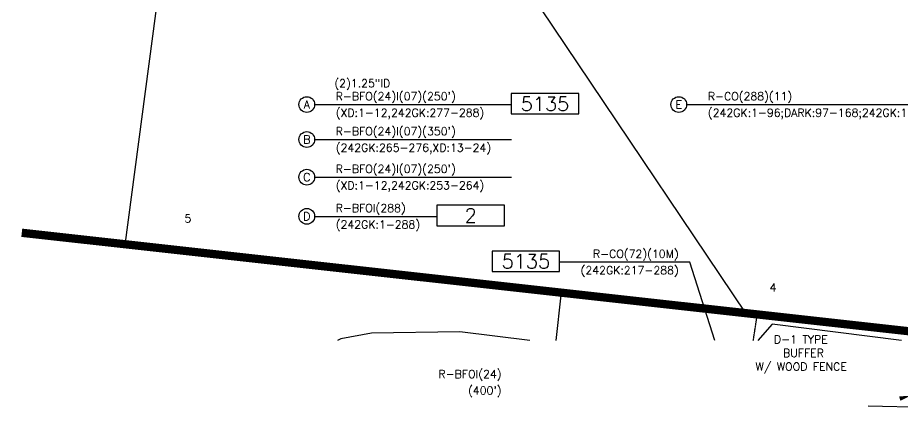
# Model space of a CAD drawing. Header units: inches. Extents: x 29 to 22121, y 36 to 12095.
# Drawn here: x 42 to 1059, y 1136 to 1584 of the extents above; entities that cross this region are included whole.
import ezdxf
from ezdxf.enums import TextEntityAlignment as Align

# ---------------------------------------------------------------- set-up
doc = ezdxf.new("R2010")
doc.units = ezdxf.units.IN
doc.header["$MEASUREMENT"] = 0
doc.linetypes.add('DASHED', pattern=[0.75, 0.5, -0.25])
for name, color, linetype in [('BSA', 141, 'Continuous'), ('ERTE', 7, 'Continuous'), ('PONFOEX', 142, 'Continuous'), ('PROPERTY', 6, 'Continuous'), ('PRTE', 3, 'Continuous'), ('ROADCL', 250, 'Continuous'), ('SSGEO', 7, 'Continuous')]:
    doc.layers.add(name, color=color, linetype=linetype)
doc.styles.add('SIMP1', font='simplex.shx', dxfattribs={"height": 102})
doc.styles.add('SIMP2', font='SIMPLEX.shx', dxfattribs={"height": 180})
doc.styles.add('Terramodel', font='TERRAMODEL.shx')
doc.linetypes.add('FENCE', pattern='A,0.32,-0.082,["#",Terramodel,S=0.08,R=0,X=-0.04,Y=-0.04],-0.082,0.32', length=0.804)

# ---------------------------------------------------------------- blocks, each defined once
blk = doc.blocks.new('ARROW')
blk.add_lwpolyline([(0, 0, 0, 0.048, 0), (0.12, 0, 0.048, 0.048, 0)], format="xyseb")
blk = doc.blocks.new('DSGPONE')
at = {"layer": 'PONFOEX', "color": 143, "style": 'SIMP1'}
for tag, p in [('FACILITY', (0, 0.0873)), ('EXCNT', (0, -0.0873)), ('COUNT', (0, -0.2313))]:
    blk.add_attdef(tag, text='', height=0.084, dxfattribs=at).set_placement(p, align=Align.MIDDLE_CENTER)
blk = doc.blocks.new('ROUTEF')
at = {"layer": 'ERTE', "style": 'SIMP2'}
blk.add_attdef('RTNO', text='', height=0.15, dxfattribs=at).set_placement((0, 0.1083), align=Align.MIDDLE)
at = {"layer": 'PRTE', "style": 'SIMP1'}
blk.add_attdef('PROUTE', text='', height=0.085, dxfattribs=at).set_placement((-0.0081, 0.3103), align=Align.MIDDLE)
blk = doc.blocks.new('rtboxf')
at = {"layer": 'ERTE', "color": 7}
blk.add_lwpolyline([(-0.0875, 0), (0.0875, 0), (0.0875, 0.2), (-0.0875, 0.2)], close=True, dxfattribs=at)

msp = doc.modelspace()

# ---------------------------------------------------------------- linework, layer by layer
at = {"layer": 'BSA', "const_width": 9.53, "flags": 128}
msp.add_lwpolyline([(46.4, 1336.6), (1161.5, 1212.9)], dxfattribs=at)
at = {"layer": 'PONFOEX', "color": 143, "linetype": 'Continuous'}
for points in [[(383.2, 1484), (394.7, 1484), (609.5, 1484)], [(811.2, 1484), (822.7, 1484), (1163.7, 1484)], [(383.2, 1443.8), (394.7, 1443.8), (609.5, 1443.8)], [(383.2, 1400.5), (394.7, 1400.5), (609.5, 1400.5)], [(383.2, 1355.5), (394.7, 1355.5), (524, 1355.5)], [(843.6, 1212.9), (814.8, 1302.9), (665, 1302.9)]]:
    msp.add_lwpolyline(points, dxfattribs=at)
for centre in [(374.2, 1484), (802.1, 1484), (374.2, 1443.8), (374.2, 1400.5), (374.2, 1355.5)]:
    msp.add_circle(centre, 9.03, dxfattribs=at)
at = {"layer": 'PROPERTY'}
for points in [[(686.5, 1530.8), (457, 1871.9)], [(193, 1530.8), (235.1, 1849.5)], [(165.1, 1319.6), (193, 1530.8)], [(879.3, 1244.2), (686.5, 1530.8)], [(46.4, 1336.6), (1161.5, 1212.9)]]:
    msp.add_lwpolyline(points, dxfattribs=at)
at = {"layer": 'PROPERTY', "flags": 128}
msp.add_lwpolyline([(666.4, 1264.8), (660.8, 1212.9)], dxfattribs=at)
at = {"layer": 'PROPERTY', "linetype": 'DASHED', "flags": 128}
msp.add_lwpolyline([(887.8, 1212.9), (892, 1240.2)], dxfattribs=at)
at = {"layer": 'ROADCL', "flags": 128}
msp.add_lwpolyline([(1020, 1137.8), (1086.1, 1136)], dxfattribs=at)
at = {"layer": 'SSGEO', "linetype": 'FENCE', "flags": 128}
for points in [[(1058.4, 1212.9), (909.3, 1231.5), (892.8, 1212.9)], [(630.9, 1212.9), (550.2, 1222.6), (448.5, 1221.3), (413.2, 1214.7), (409.5, 1212.9)]]:
    msp.add_lwpolyline(points, dxfattribs=at)

# ---------------------------------------------------------------- block references
at = {"layer": 'ERTE', "linetype": 'Continuous', "xscale": 442.826426893951, "yscale": 117.3444155686434, "zscale": 442.826426893951}
for p in [(648.2, 1473.2), (562.7, 1344.7), (626.2, 1292.1)]:
    msp.add_blockref('rtboxf', p, dxfattribs=at)
at = {"layer": 'ERTE', "linetype": 'Continuous', "xscale": 108.3172554992398, "yscale": 108.3172554992398, "zscale": 108.3172554992398}
for p, values in [((648.2, 1473.2), {'RTNO': '5135'}), ((562.7, 1344.7), {'RTNO': '2'}), ((626.2, 1292.1), {'RTNO': '5135'})]:
    msp.add_blockref('ROUTEF', p, dxfattribs=at).add_auto_attribs(values)
at = {"layer": 'PONFOEX', "color": 143, "linetype": 'Continuous'}
ref = msp.add_blockref('DSGPONE', (394.7, 1484), dxfattribs=dict(at, xscale=108.3172554992398, yscale=108.3172554992398, zscale=108.3172554992398))
ref.add_attrib('FACILITY', "R-BFO(24)I(07)(250')", (407.5, 1488.9), dxfattribs={"color": 143, "linetype": 'Continuous', "height": 9.207, "style": 'SIMP1'})
ref.add_attrib('EXCNT', '(XD:1-12,242GK:277-288)', (407.5, 1470), dxfattribs={"color": 143, "linetype": 'Continuous', "height": 9.207, "style": 'SIMP1'})
ref = msp.add_blockref('DSGPONE', (822.7, 1484), dxfattribs=dict(at, xscale=108.3172554992398, yscale=108.3172554992398, zscale=108.3172554992398))
ref.add_attrib('FACILITY', 'R-CO(288)(11)', (835.5, 1488.9), dxfattribs={"color": 143, "linetype": 'Continuous', "height": 9.207, "style": 'SIMP1'})
ref.add_attrib('EXCNT', '(242GK:1-96;DARK:97-168;242GK:169-288)', (835.5, 1470), dxfattribs={"color": 143, "linetype": 'Continuous', "height": 9.207, "style": 'SIMP1'})
ref = msp.add_blockref('DSGPONE', (394.7, 1443.8), dxfattribs=dict(at, xscale=108.3172554992398, yscale=108.3172554992398, zscale=108.3172554992398))
ref.add_attrib('FACILITY', "R-BFO(24)I(07)(350')", (407.5, 1448.7), dxfattribs={"color": 143, "linetype": 'Continuous', "height": 9.207, "style": 'SIMP1'})
ref.add_attrib('EXCNT', '(242GK:265-276,XD:13-24)', (407.5, 1429.8), dxfattribs={"color": 143, "linetype": 'Continuous', "height": 9.207, "style": 'SIMP1'})
ref = msp.add_blockref('DSGPONE', (394.7, 1400.5), dxfattribs=dict(at, xscale=108.3172554992398, yscale=108.3172554992398, zscale=108.3172554992398))
ref.add_attrib('FACILITY', "R-BFO(24)I(07)(250')", (407.5, 1405.4), dxfattribs={"color": 143, "linetype": 'Continuous', "height": 9.207, "style": 'SIMP1'})
ref.add_attrib('EXCNT', '(XD:1-12,242GK:253-264)', (407.5, 1386.5), dxfattribs={"color": 143, "linetype": 'Continuous', "height": 9.207, "style": 'SIMP1'})
ref = msp.add_blockref('DSGPONE', (394.7, 1355.5), dxfattribs=dict(at, xscale=108.3172554992398, yscale=108.3172554992398, zscale=108.3172554992398))
ref.add_attrib('FACILITY', 'R-BFOI(288)', (407.5, 1360.4), dxfattribs={"color": 143, "linetype": 'Continuous', "height": 9.207, "style": 'SIMP1'})
ref.add_attrib('EXCNT', '(242GK:1-288)', (407.5, 1341.5), dxfattribs={"color": 143, "linetype": 'Continuous', "height": 9.207, "style": 'SIMP1'})
ref = msp.add_blockref('DSGPONE', (814.8, 1302.9), dxfattribs=dict(at, xscale=108.3172554992398, yscale=108.3172554992398, zscale=108.3172554992398))
ref.add_attrib('FACILITY', 'R-CO(72)(10M)', dxfattribs={"color": 143, "height": 9.207, "style": 'SIMP1'}).set_placement((802, 1307.8), align=Align.RIGHT)
ref.add_attrib('EXCNT', '(242GK:217-288)', dxfattribs={"color": 143, "height": 9.207, "style": 'SIMP1'}).set_placement((802, 1288.9), align=Align.RIGHT)
ref = msp.add_blockref('DSGPONE', (611.1, 1164.7), dxfattribs=dict(at, xscale=108.3172554992398, yscale=108.3172554992398, zscale=108.3172554992398))
ref.add_attrib('FACILITY', 'R-BFOI(24)', dxfattribs={"color": 143, "height": 9.21, "style": 'SIMP1'}).set_placement((598.3, 1169.6), align=Align.RIGHT)
ref.add_attrib('EXCNT', "(400')", dxfattribs={"color": 143, "height": 9.21, "style": 'SIMP1'}).set_placement((598.3, 1150.7), align=Align.RIGHT)
at = {"layer": 'PONFOEX', "xscale": 108.3172554992398, "yscale": 108.3172554992398, "zscale": 108.3172554992398, "rotation": 194.7600657332148}
msp.add_blockref('ARROW', (1068.8, 1149.3), dxfattribs=at)

# ---------------------------------------------------------------- texts
at = {"layer": 'PONFOEX', "color": 143, "linetype": 'Continuous', "style": 'SIMP1'}
msp.add_text('(2)1.25"ID', height=9.21, dxfattribs=at).set_placement((405.9, 1503.8))
for s, p in [('A', (374.2, 1484)), ('E', (802.1, 1484)), ('B', (374.2, 1443.8)), ('C', (374.2, 1400.5)), ('D', (374.2, 1355.5))]:
    msp.add_text(s, height=9.21, dxfattribs=at).set_placement(p, align=Align.MIDDLE)
at = {"layer": 'PROPERTY', "style": 'SIMP1'}
for s, p in [('5', (237.5, 1353.1)), ('4', (910.5, 1273.7))]:
    msp.add_text(s, height=9.21, dxfattribs=at).set_placement(p, align=Align.MIDDLE)
at = {"layer": 'SSGEO', "linetype": 'FENCE', "style": 'SIMP1'}
for s, height, p in [('D-1 TYPE ', 9.21, (911.5, 1209.5)), ('BUFFER', 9.21, (922, 1193.8)), ('W/ WOOD FENCE', 9.207, (890.4, 1178.1))]:
    msp.add_text(s, height=height, dxfattribs=at).set_placement(p)

doc.saveas('drawing.dxf')
